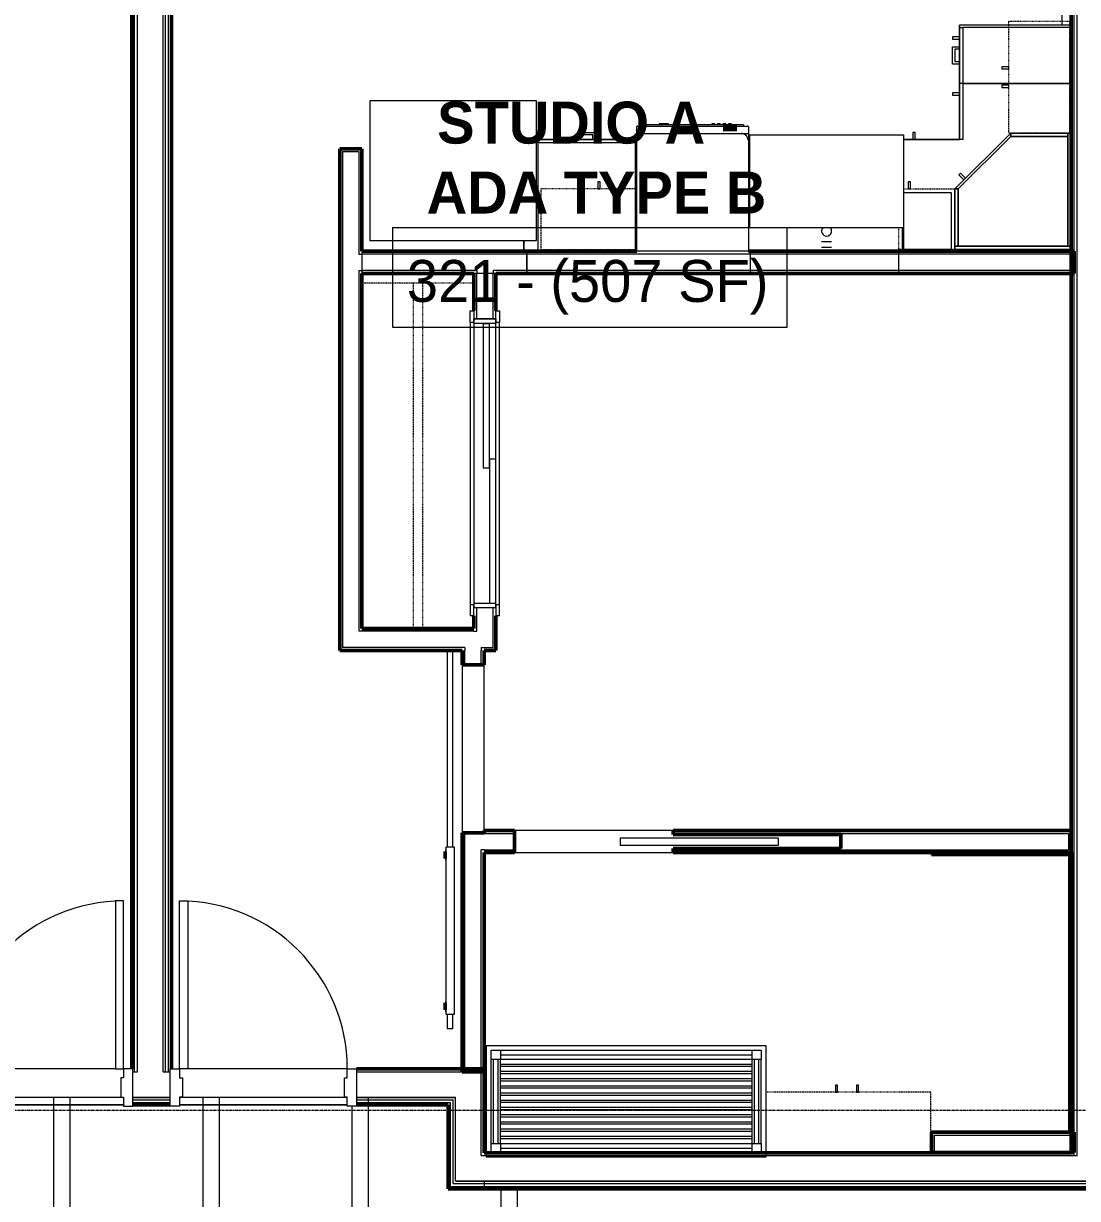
# Model space of a CAD drawing. Header units: inches. Extents: x -4218 to -1830, y 9767 to 12426.
# Drawn here: x -2742.2 to -2516, y 10448.3 to 10700.4 of the extents above; entities that cross this region are included whole.
import ezdxf

# ---------------------------------------------------------------- set-up
doc = ezdxf.new("R2010")
doc.units = ezdxf.units.IN
doc.header["$MEASUREMENT"] = 0
doc.linetypes.add('Dash', pattern=[0.25, 0.125, -0.125])
doc.linetypes.add('Grid Line 1_2_', pattern=[0.875, 0.5, -0.125, 0.125, -0.125])
for name, color, linetype, lineweight in [('0-1', 7, 'Continuous', 5), ('0-2', 10, 'Continuous', 9), ('A-AREA-IDEN', 2, 'Continuous', 9), ('A-DETL-MBND', 5, 'Continuous', 9), ('A-DOOR-1', 10, 'Continuous', 9), ('A-DOOR-2', 50, 'Continuous', 20), ('A-DOOR-4', 7, 'Continuous', 50), ('A-DOOR-FRAM-1', 10, 'Continuous', 9), ('A-DOOR-FRAM-3', 50, 'Continuous', 20), ('A-ROOF-1', 132, 'Continuous', 9), ('A-WALL-1', 7, 'Continuous', 50), ('A-WALL-2', 250, 'Continuous', 13), ('A-WALL-3', 10, 'Continuous', 9), ('A-WALL-4', 252, 'Continuous', 9), ('A-WALL-5', 253, 'Continuous', 9), ('A-WALL-6', 254, 'Continuous', 9), ('A-WALL-7', 113, 'Continuous', 9), ('I-WALL-1', 7, 'Continuous', 50), ('I-WALL-2', 10, 'Continuous', 9), ('I-WALL-3', 252, 'Continuous', 9), ('I-WALL-4', 253, 'Continuous', 9), ('P-SANR-FIXT-1', 10, 'Continuous', 9), ('P-SANR-FIXT-2', 252, 'Continuous', 9), ('Q-CASE', 31, 'Continuous', 9), ('Q-CASE-1', 253, 'Continuous', 9), ('Q-CASE-2', 252, 'Continuous', 9), ('Q-CASE-3', 10, 'Continuous', 9), ('Q-CASE-4', 252, 'Dash', 9), ('Q-CASE-5', 253, 'Dash', 9), ('Q-CASE-6', 254, 'Continuous', 9), ('Q-CASE-8', 10, 'Dash', 9), ('Q-CASE-HDLN-1', 10, 'Dash', 9), ('Q-CASE-HDLN-2', 252, 'Dash', 9), ('Q-SPCQ-1', 10, 'Continuous', 9), ('S-BEAM', 12, 'Continuous', 9), ('S-GRID-1', 1, 'Grid Line 1_2_', 9)]:
    doc.layers.add(name, color=color, linetype=linetype, lineweight=lineweight)
doc.styles.add('Century Gothic', font='ufonts.com_century-gothic.ttf', dxfattribs={"height": 9})
doc.styles.add('Century Gothic_B', font='GOTHICB.TTF', dxfattribs={"height": 9})

# ---------------------------------------------------------------- blocks, each defined once
blk = doc.blocks.new('POCKET - FLUSH - 2-10 x 6-8-2882529-BACKGROUND - RCP - 3RD FLOOR')
at = {"layer": 'A-DOOR-2'}
for p, q in [((-39.67, 0.75), (-39.67, -0.75)), ((-5.67, 0.75), (-39.67, 0.75)), ((-5.67, -0.75), (-5.67, 0.75)), ((-39.67, -0.75), (-5.67, -0.75))]:
    blk.add_line(p, q, dxfattribs=at)
blk = doc.blocks.new('SLIDING - FLUSH - 5-0 x 6-8-3203586-BACKGROUND - RCP - 3RD FLOOR')
at = {"layer": 'A-DOOR-1'}
for p, q in [((-32.75, 2.5), (-32.75, 3.25)), ((-30.25, 3.25), (-32.75, 3.25)), ((30.25, 3.25), (-30.25, 3.25)), ((-30.25, 3.25), (-30.25, 2.5)), ((30.25, 2.5), (30.25, 3.25)), ((30.25, 3.25), (32.75, 3.25)), ((32.75, 3.25), (32.75, 2.5)), ((-32.75, 2.5), (-30.25, 2.5)), ((30, 0.5), (-1, 0.5)), ((-1, 0.5), (-1, -0.88)), ((30, 0.5), (30, -0.88)), ((32.75, 2.5), (30.25, 2.5)), ((-32.75, -3), (-32.75, -2.25)), ((-30.25, -2.25), (-32.75, -2.25)), ((-30.25, -2.25), (-30.25, -3)), ((1, -0.88), (-30, -0.88)), ((-30, -0.88), (-30, -2.25)), ((-30, -2.25), (1, -2.25)), ((-1, -0.88), (30, -0.88)), ((1, -0.88), (1, -2.25)), ((30.25, -2.25), (32.75, -2.25)), ((30.25, -3), (30.25, -2.25)), ((32.75, -2.25), (32.75, -3)), ((-32.75, -3), (-30.25, -3)), ((-30.25, -3), (30.25, -3)), ((32.75, -3), (30.25, -3))]:
    blk.add_line(p, q, dxfattribs=at)
at = {"layer": 'A-DOOR-FRAM-1'}
for p, q in [((-31, -2.25), (-31, 2.5)), ((-30, 2.5), (-31, 2.5)), ((30, 2.5), (-30, 2.5)), ((-30, 2.5), (-30, -2.25)), ((30, -2.25), (30, 2.5)), ((30, 2.5), (31, 2.5)), ((31, 2.5), (31, -2.25)), ((-31, -2.25), (-30, -2.25)), ((1, -2.25), (30, -2.25)), ((31, -2.25), (30, -2.25))]:
    blk.add_line(p, q, dxfattribs=at)
blk = doc.blocks.new('Refrigerator_-_Side-by-Side_6047 - 36_ X 30_-345559-BACKGROUND - RCP - 3RD FLOOR')
at = {"layer": 'Q-SPCQ-1'}
for p, q in [((17.87, 14.42), (-17.88, 14.42)), ((-17.88, 14.42), (-17.88, -15.58)), ((17.87, -15.58), (17.87, 14.42)), ((-17.88, -15.58), (17.87, -15.58))]:
    blk.add_line(p, q, dxfattribs=at)
blk = doc.blocks.new('Range - 24_ x 30_-2320547-BACKGROUND - RCP - 3RD FLOOR')
at = {"layer": 'Q-SPCQ-1'}
blk.add_line((0, 22), (30, 22), dxfattribs=at)
for centre, radius, start, end in [((6.5, 16), 4.5, 360, 180), ((23.5, 16), 3, 360, 180), ((6.5, 16), 4.5, 180, 360), ((23.5, 16), 3, 180, 0), ((6.5, 6), 3.5, 360, 180), ((23.5, 6), 3, 360, 180), ((6.5, 6), 3.5, 180, 0), ((23.5, 6), 3, 180, 360)]:
    blk.add_arc(centre, radius, start, end, dxfattribs=at)
blk = doc.blocks.new('Dishwasher_15404 - 34_ counter-2817256-BACKGROUND - RCP - 3RD FLOOR')
at = {"layer": 'Q-SPCQ-1'}
for p, q in [((0, -24), (0, 0)), ((0, 0), (23.68, 0)), ((23.68, 0), (25.25, 0)), ((25.25, 0), (26.68, 0)), ((25.25, 0), (25.25, -1.57)), ((25.25, -1.57), (25.25, -22.43)), ((26.87, -0.2), (26.87, -23.8)), ((27.12, -1.09), (26.87, -1.09)), ((27.12, -2.61), (27.12, -1.09)), ((27.12, -3.81), (27.12, -2.61)), ((27.12, -20.19), (27.12, -3.81)), ((27.37, -4.82), (27.12, -4.82)), ((27.37, -5.81), (27.37, -4.82)), ((27.12, -6.79), (27.37, -6.79)), ((27.37, -6.79), (27.37, -5.81)), ((27.37, -16.15), (27.12, -16.15)), ((27.37, -16.74), (27.12, -16.74)), ((27.37, -17.33), (27.12, -17.33)), ((27.37, -16.74), (27.37, -16.15)), ((27.37, -17.92), (27.37, -17.33)), ((27.37, -17.92), (27.12, -17.92)), ((27.37, -18.51), (27.12, -18.51)), ((27.37, -19.1), (27.12, -19.1)), ((27.37, -19.69), (27.12, -19.69)), ((27.37, -19.1), (27.37, -18.51)), ((27.37, -20.28), (27.37, -19.69)), ((25.25, -22.43), (25.25, -24)), ((27.12, -21.39), (27.12, -20.19)), ((27.37, -20.28), (27.12, -20.28)), ((27.12, -22.91), (27.12, -21.39)), ((23.68, -24), (0, -24)), ((25.25, -24), (23.68, -24)), ((26.68, -24), (25.25, -24)), ((27.12, -22.91), (26.87, -22.91))]:
    blk.add_line(p, q, dxfattribs=at)
for centre, radius, start, end in [((26.68, -0.2), 0.197, 0, 90), ((23.68, -1.57), 1.57, 0, 90), ((23.68, -1.57), 1.57, 32.077, 42.3359), ((23.68, -1.57), 1.57, 17.8182, 27.5266), ((23.68, -1.57), 1.57, 0, 13.6425), ((26.68, -0.2), 0.197, 15, 90), ((23.68, -22.43), 1.57, 270, 0), ((23.68, -22.43), 1.57, 346.3575, 0), ((23.68, -22.43), 1.57, 317.6641, 327.923), ((23.68, -22.43), 1.57, 332.4734, 342.1818), ((26.68, -23.8), 0.197, 270, 0)]:
    blk.add_arc(centre, radius, start, end, dxfattribs=at)
blk = doc.blocks.new('BARN - FLUSH - 3-0 x 7-0 BARN DOOR-V66-BACKGROUND - RCP - 3RD FLOOR')
at = {"layer": 'A-DOOR-1'}
for p, q in [((-57, 5.57), (-60, 5.57)), ((-60, 5.57), (-60, 4.95)), ((-57, 4.07), (-57, 5.82)), ((-57, 5.82), (-21, 5.82)), ((-21, 5.82), (-21, 4.07)), ((21, 5.57), (-21, 5.57)), ((21, 4.95), (21, 5.57)), ((-60, 4.95), (-60, 4.32)), ((-60, 4.32), (-57, 4.32)), ((-21, 4.07), (-57, 4.07)), ((-21, 4.32), (21, 4.32)), ((21, 4.32), (21, 4.95))]:
    blk.add_line(p, q, dxfattribs=at)
at = {"layer": 'A-DOOR-4'}
for p, q in [((-56, 6), (-56, 5.82)), ((-54.5, 6), (-56, 6)), ((-54.5, 5.82), (-54.5, 6)), ((-23.5, 6), (-23.5, 5.82)), ((-22, 6), (-23.5, 6)), ((-22, 5.82), (-22, 6))]:
    blk.add_line(p, q, dxfattribs=at)
blk = doc.blocks.new('OD_CW_Closet - OD_CW_Closet-2472542-BACKGROUND - RCP - 3RD FLOOR')
at = {"layer": 'Q-CASE-HDLN-1'}
for p, q in [((0.74, -24), (0.74, 0)), ((0.74, 0), (6.74, 0)), ((9.24, 0), (69.74, 0)), ((72.24, 0), (74.9, 0)), ((0.74, -11), (74.9, -11)), ((0.74, -13), (74.9, -13))]:
    blk.add_line(p, q, dxfattribs=at)
at = {"layer": 'Q-CASE-HDLN-2'}
for p, q in [((74.9, 0), (74.9, -24)), ((74.9, -24), (0.74, -24))]:
    blk.add_line(p, q, dxfattribs=at)
blk = doc.blocks.new('Single Door 1 Drawer 211 - 211 Base Cabinet Single Door1 Drawer 12_-2709705-BACKGROUND - RCP - 3RD FLOOR')
at = {"layer": 'Q-CASE-3'}
for p, q in [((-7.14, 24), (-7.14, 25.5)), ((-7.14, 25.5), (-3.39, 25.5)), ((-3.39, 25.5), (-3.39, 24)), ((-1.27, 25.5), (-1.76, 25.5)), ((-1.76, 25.5), (-1.76, 24)), ((-1.27, 24), (-1.27, 25.5)), ((-11.26, 24), (0.74, 24)), ((-11.26, 23.25), (-11.26, 24)), ((0.74, 23.25), (-11.26, 23.25)), ((-11.26, 23.25), (-11.26, 0)), ((-7.14, 24), (-6.64, 24)), ((-3.89, 25), (-6.64, 25)), ((-6.64, 24), (-6.64, 25)), ((-3.89, 24), (-3.89, 25)), ((-3.39, 24), (-3.89, 24)), ((-1.76, 24), (-1.27, 24)), ((0.74, 24), (0.74, 23.25)), ((0.74, 0), (0.74, 23.25)), ((-11.26, 0), (0.74, 0))]:
    blk.add_line(p, q, dxfattribs=at)
blk = doc.blocks.new('Base Cabinet Corner 197 - Base Cabinet Corner 197-2569781-BACKGROUND - RCP - 3RD FLOOR')
at = {"layer": 'Q-CASE-3'}
for p, q in [((0.74, 36), (-23.26, 36)), ((-23.26, 36), (-23.26, 0)), ((0.74, 23.25), (0.74, 36)), ((0.74, 24), (0.74, 36)), ((0.73, 34), (0.73, 33.51)), ((2.23, 34), (0.73, 34)), ((0.73, 33.51), (2.23, 33.51)), ((2.23, 33.51), (2.23, 34)), ((10.73, 25.5), (10.24, 25.5)), ((10.24, 25.5), (10.24, 24)), ((10.73, 24), (10.73, 25.5)), ((12.74, 24), (0.74, 24)), ((0.74, 23.25), (0.74, 24)), ((12.74, 23.25), (0.74, 23.25)), ((10.24, 24), (10.73, 24)), ((12.74, 0), (12.74, 24)), ((-23.26, 0), (12.74, 0))]:
    blk.add_line(p, q, dxfattribs=at)
blk = doc.blocks.new('Base Cabinet 3 Drawer 230 - Base Cabinet 3 Drawer 230 21_-2578998-BACKGROUND - RCP - 3RD FLOOR')
at = {"layer": 'Q-CASE-3'}
for p, q in [((-1.14, 24), (-1.14, 25.5)), ((-1.14, 25.5), (2.61, 25.5)), ((2.61, 25.5), (2.61, 24)), ((-9.76, 24), (11.24, 24)), ((-9.76, 23.25), (-9.76, 24)), ((11.24, 23.25), (-9.76, 23.25)), ((-9.76, 23.25), (-9.76, 0)), ((-1.14, 24), (-0.64, 24)), ((2.11, 25), (-0.64, 25)), ((-0.64, 24), (-0.64, 25)), ((2.11, 24), (2.11, 25)), ((2.61, 24), (2.11, 24)), ((11.24, 24), (11.24, 23.25)), ((11.24, 0), (11.24, 23.25)), ((-9.76, 0), (11.24, 0))]:
    blk.add_line(p, q, dxfattribs=at)
blk = doc.blocks.new('308 - 308 x 24_-V90-BACKGROUND - RCP - 3RD FLOOR')
at = {"layer": 'Q-CASE'}
for p, q in [((-12, 13.19), (0, 25.19)), ((0, 24.44), (-11.25, 13.19)), ((0, 25.19), (0, 24.44)), ((-11.25, 13.19), (-12, 13.19))]:
    blk.add_line(p, q, dxfattribs=at)
at = {"layer": 'Q-CASE-1'}
for p, q in [((12.62, 25.19), (13, 25.19)), ((10.32, 0.19), (-12, 0.19)), ((12.62, 0.19), (10.37, 0.19)), ((13, 0.94), (12.62, 0.94)), ((12.62, 0.94), (13, 0.94))]:
    blk.add_line(p, q, dxfattribs=at)
at = {"layer": 'Q-CASE-2'}
for p, q in [((-11.25, 13.19), (0, 24.44)), ((0, 25.19), (12.25, 25.19)), ((0, 24.44), (0, 25.19)), ((0, 24.44), (12.25, 24.44)), ((12.25, 24.44), (0, 24.44)), ((12.25, 25.19), (12.25, 24.44)), ((12.25, 0.94), (12.25, 25.19)), ((12.25, 25.19), (12.62, 25.19)), ((12.25, 24.44), (12.25, 0.94)), ((-10.76, 16.55), (-11.11, 16.2)), ((-11.11, 16.2), (-10.05, 15.14)), ((-9.7, 15.49), (-10.76, 16.55)), ((-12, 13.19), (-11.25, 13.19)), ((-12, 3.33), (-12, 13.19)), ((-11.25, 3.27), (-11.25, 13.19)), ((-11.25, 13.19), (-11.25, 3.27)), ((-12, 0.94), (-12, 3.31)), ((-11.25, 0.94), (-11.25, 3.2)), ((-11.25, 3.2), (-11.25, 0.94)), ((-11.25, 0.94), (-12, 0.94)), ((-12, 0.19), (-12, 0.94)), ((-12, 0.94), (12.62, 0.94)), ((12.25, 0.94), (-11.25, 0.94)), ((12.62, 0.94), (12.25, 0.94))]:
    blk.add_line(p, q, dxfattribs=at)
at = {"layer": 'Q-CASE-6'}
for p, q in [((13, 25.19), (13, 0.94)), ((13, 0.19), (12.62, 0.19)), ((13, 0.94), (13, 0.19))]:
    blk.add_line(p, q, dxfattribs=at)
blk = doc.blocks.new('300 Series Wall Hung Cabinet_301 - 12_ x 24_-2730234-BACKGROUND - RCP - 3RD FLOOR')
at = {"layer": 'Q-CASE-1'}
blk.add_line((5.25, 0.19), (-5.25, 0.19), dxfattribs=at)
at = {"layer": 'Q-CASE-2'}
for p, q in [((-3.51, 14.69), (-4, 14.69)), ((-4, 14.69), (-4, 13.19)), ((-4, 13.19), (-3.51, 13.19)), ((-3.51, 13.19), (-3.51, 14.69)), ((-5, 12.44), (5.25, 12.44)), ((5.25, 12.44), (5.25, 3.44)), ((-5.25, 0.19), (-5.25, 4.87)), ((5.25, 3.41), (5.25, 0.19))]:
    blk.add_line(p, q, dxfattribs=at)
at = {"layer": 'Q-CASE-4'}
for p, q in [((-5, 13.19), (6, 13.19)), ((6, 13.19), (6, 3.33)), ((-6, 0.19), (-6, 4.87)), ((6, 3.31), (6, 0.19))]:
    blk.add_line(p, q, dxfattribs=at)
at = {"layer": 'Q-CASE-5'}
blk.add_line((6, 0.19), (-6, 0.19), dxfattribs=at)
blk = doc.blocks.new('kitchen_faucet_14143 - kitchen_faucet_14143-V84-BACKGROUND - RCP - 3RD FLOOR')
at = {"layer": 'P-SANR-FIXT-2'}
for p, q in [((2.26, -1.08), (2.26, 1.08)), ((2.34, 1.08), (2.34, -1.08)), ((3.44, -1.08), (3.44, 1.08))]:
    blk.add_line(p, q, dxfattribs=at)
for start, end in [(75, 130.3805), (229.6195, 0), (0, 74.8695)]:
    blk.add_arc((0, 0), 1.08, start, end, dxfattribs=at)
blk = doc.blocks.new('Stainless Steel Farmhous Kitchen Sink - Stainless Steel Farmhous Kitchen Sink-2552578-BACKGROUND - RCP - 3RD FLOOR')
at = {"layer": 'P-SANR-FIXT-1'}
for p, q in [((-33, 22.2), (0, 22.2)), ((-33, 2.25), (-33, 22.2)), ((0, 22.2), (0, 2.25)), ((0, 2.25), (-33, 2.25))]:
    blk.add_line(p, q, dxfattribs=at)
blk = doc.blocks.new('300 Series Wall Hung Cabinet_302 - 24_ X 24_-V92-BACKGROUND - RCP - 3RD FLOOR')
at = {"layer": 'Q-CASE-2'}
for p, q in [((-1.76, 14.69), (-2.25, 14.69)), ((-2.25, 14.69), (-2.25, 13.19)), ((-2.25, 13.19), (-1.76, 13.19)), ((-1.76, 13.19), (-1.76, 14.69)), ((2.24, 14.69), (1.75, 14.69)), ((1.75, 14.69), (1.75, 13.19)), ((1.75, 13.19), (2.24, 13.19)), ((2.24, 13.19), (2.24, 14.69))]:
    blk.add_line(p, q, dxfattribs=at)
at = {"layer": 'Q-CASE-4'}
for p, q in [((-12, 0.19), (-12, 13.19)), ((-12, 13.19), (11.13, 13.19)), ((12, 0.19), (11.13, 0.19))]:
    blk.add_line(p, q, dxfattribs=at)
at = {"layer": 'Q-CASE-5'}
blk.add_line((11.13, 0.19), (-12, 0.19), dxfattribs=at)
at = {"layer": 'Q-CASE-8'}
for p, q in [((11.13, 13.19), (12, 13.19)), ((12, 13.19), (12, 0.19))]:
    blk.add_line(p, q, dxfattribs=at)
blk = doc.blocks.new('300 Series Wall Hung Cabinet_302 - 21_ X 24_-2838280-BACKGROUND - RCP - 3RD FLOOR')
at = {"layer": 'Q-CASE-2'}
for p, q in [((-1.76, -13.19), (-2.25, -13.19)), ((-2.25, -13.19), (-2.25, -14.69)), ((-2.25, -14.69), (-1.76, -14.69)), ((-1.76, -14.69), (-1.76, -13.19)), ((2.24, -13.19), (1.75, -13.19)), ((1.75, -13.19), (1.75, -14.69)), ((1.75, -14.69), (2.24, -14.69)), ((2.24, -14.69), (2.24, -13.19))]:
    blk.add_line(p, q, dxfattribs=at)
at = {"layer": 'Q-CASE-4'}
for p, q in [((10.5, -13.19), (10.5, -0.23)), ((-10.1, -13.19), (10.5, -13.19))]:
    blk.add_line(p, q, dxfattribs=at)
at = {"layer": 'Q-CASE-5'}
blk.add_line((10.5, -0.19), (-10.1, -0.19), dxfattribs=at)
blk = doc.blocks.new('Bath Vanity - Bath Vanity 60_-V93-BACKGROUND - RCP - 3RD FLOOR')
at = {"layer": 'Q-CASE-2'}
for p, q in [((-29.26, -1), (-29.26, 0)), ((-29.26, 0), (30.74, 0)), ((30.74, 0), (30.74, -0.37)), ((30.74, -0.37), (30.74, -1))]:
    blk.add_line(p, q, dxfattribs=at)
at = {"layer": 'Q-CASE-3'}
for p, q in [((-29.26, -24), (-29.26, -1)), ((-28.26, -3), (-28.26, -1)), ((-28.26, -1), (-26.26, -1)), ((27.74, -1), (-26.26, -1)), ((-26.26, -1), (-26.26, -3)), ((27.74, -2), (-26.26, -2)), ((27.74, -3), (27.74, -1)), ((27.74, -1), (29.74, -1)), ((29.74, -1), (29.74, -3)), ((30.74, -1), (30.74, -24)), ((-28.26, -3), (-28.26, -21)), ((-26.26, -3), (-28.26, -3)), ((-27.76, -3), (-27.76, -21)), ((-26.76, -3), (-26.76, -21)), ((27.74, -3), (-26.26, -3)), ((-26.26, -3), (-26.26, -21)), ((-26.26, -4), (27.74, -4)), ((27.74, -4.55), (-26.26, -4.55)), ((27.74, -3), (27.74, -21)), ((29.74, -3), (27.74, -3)), ((28.24, -3), (28.24, -21)), ((29.24, -3), (29.24, -21)), ((29.74, -3), (29.74, -21)), ((-26.26, -5.55), (27.74, -5.55)), ((27.74, -6.09), (-26.26, -6.09)), ((-26.26, -7.09), (27.74, -7.09)), ((27.74, -7.64), (-26.26, -7.64)), ((-26.26, -8.64), (27.74, -8.64)), ((27.74, -9.18), (-26.26, -9.18)), ((-26.26, -10.18), (27.74, -10.18)), ((27.74, -10.73), (-26.26, -10.73)), ((-26.26, -11.73), (27.74, -11.73)), ((27.74, -12.27), (-26.26, -12.27)), ((-26.26, -13.27), (27.74, -13.27)), ((27.74, -13.82), (-26.26, -13.82)), ((-26.26, -14.82), (27.74, -14.82)), ((27.74, -15.36), (-26.26, -15.36)), ((-26.26, -16.36), (27.74, -16.36)), ((27.74, -16.91), (-26.26, -16.91)), ((-26.26, -17.91), (27.74, -17.91)), ((27.74, -18.45), (-26.26, -18.45)), ((-26.26, -19.45), (27.74, -19.45)), ((27.74, -20), (-26.26, -20)), ((-28.26, -23), (-28.26, -21)), ((-28.26, -21), (-26.26, -21)), ((-26.26, -21), (27.74, -21)), ((-26.26, -21), (-26.26, -23)), ((27.74, -22), (-26.26, -22)), ((27.74, -23), (27.74, -21)), ((27.74, -21), (29.74, -21)), ((29.74, -21), (29.74, -23)), ((30.74, -24), (-29.26, -24)), ((-26.26, -23), (-28.26, -23)), ((27.74, -23), (-26.26, -23)), ((29.74, -23), (27.74, -23))]:
    blk.add_line(p, q, dxfattribs=at)
blk = doc.blocks.new('300 Series Wall Hung Cabinet_326 - 36_-V57-BACKGROUND - RCP - 3RD FLOOR')
at = {"layer": 'Q-CASE-3'}
for p, q in [((-2.01, -13.19), (-2.5, -13.19)), ((-2.5, -13.19), (-2.5, -14.69)), ((-2.5, -14.69), (-2.01, -14.69)), ((-2.01, -14.69), (-2.01, -13.19)), ((2.49, -13.19), (2, -13.19)), ((2, -13.19), (2, -14.69)), ((2, -14.69), (2.49, -14.69)), ((2.49, -14.69), (2.49, -13.19))]:
    blk.add_line(p, q, dxfattribs=at)
at = {"layer": 'Q-CASE-8'}
for p, q in [((17.38, -0.19), (-18, -0.19)), ((-18, -0.19), (-18, -13.19)), ((-18, -13.19), (17.38, -13.19))]:
    blk.add_line(p, q, dxfattribs=at)
blk = doc.blocks.new('CTR - 1st Phase - Unit Layouts_rvt-1-BACKGROUND - RCP - 3RD FLOOR')
at = {"layer": 'A-WALL-1'}
for p, q in [((-2674.35, 10570.65), (-2674.35, 10673.56)), ((-2674.35, 10673.56), (-2673.72, 10673.56)), ((-2673.72, 10673.56), (-2670.22, 10673.56)), ((-2670.22, 10673.56), (-2669.6, 10673.56)), ((-2669.6, 10673.56), (-2669.6, 10651.55)), ((-2669.6, 10651.55), (-2610.62, 10651.55)), ((-2586.62, 10651.55), (-2516.75, 10651.55)), ((-2516.75, 10651.55), (-2516.75, 10650.92)), ((-2516.75, 10650.92), (-2516.75, 10647.42)), ((-2645.58, 10646.8), (-2669.6, 10646.8)), ((-2669.6, 10646.8), (-2669.6, 10570.65)), ((-2645.58, 10638.81), (-2645.58, 10646.8)), ((-2640.83, 10646.8), (-2640.83, 10638.81)), ((-2516.75, 10646.8), (-2640.83, 10646.8)), ((-2516.75, 10647.42), (-2516.75, 10646.8)), ((-2645.58, 10570.65), (-2645.58, 10573.31)), ((-2640.83, 10573.31), (-2640.83, 10565.9)), ((-2674.35, 10566.52), (-2674.35, 10570.65)), ((-2669.6, 10570.65), (-2645.58, 10570.65)), ((-2674.35, 10565.9), (-2674.35, 10566.52)), ((-2648.1, 10565.9), (-2674.35, 10565.9)), ((-2648.1, 10562.8), (-2648.1, 10565.9)), ((-2643.35, 10565.9), (-2643.35, 10562.8)), ((-2641.45, 10565.9), (-2643.35, 10565.9)), ((-2640.83, 10565.9), (-2641.45, 10565.9)), ((-2643.35, 10562.8), (-2648.1, 10562.8)), ((-2643.35, 10526.8), (-2643.35, 10527.29)), ((-2643.35, 10527.29), (-2636.83, 10527.29)), ((-2636.83, 10527.29), (-2636.83, 10522.54)), ((-2602.83, 10526.42), (-2602.83, 10527.29)), ((-2602.83, 10527.29), (-2517.37, 10527.29)), ((-2517.37, 10527.29), (-2517.37, 10526.67)), ((-2648.1, 10475.52), (-2648.1, 10526.8)), ((-2648.1, 10526.8), (-2643.35, 10526.8)), ((-2566.83, 10526.42), (-2602.83, 10526.42)), ((-2566.83, 10523.42), (-2566.83, 10526.42)), ((-2517.37, 10526.67), (-2517.37, 10523.17)), ((-2643.35, 10522.54), (-2643.35, 10475.52)), ((-2636.83, 10522.54), (-2643.35, 10522.54)), ((-2602.83, 10522.54), (-2602.83, 10523.42)), ((-2602.83, 10523.42), (-2566.83, 10523.42)), ((-2517.37, 10522.54), (-2602.83, 10522.54)), ((-2547.34, 10522.54), (-2517.71, 10522.54)), ((-2547.34, 10522.17), (-2547.34, 10522.54)), ((-2517.71, 10522.17), (-2547.34, 10522.17)), ((-2517.71, 10522.54), (-2517.34, 10522.54)), ((-2517.71, 10462.92), (-2517.71, 10522.17)), ((-2517.37, 10523.17), (-2517.37, 10522.54)), ((-2517.34, 10522.54), (-2517.34, 10462.54)), ((-2647.47, 10475.52), (-2648.1, 10475.52)), ((-2643.97, 10475.52), (-2647.47, 10475.52)), ((-2643.35, 10475.52), (-2643.97, 10475.52)), ((-2547.37, 10461.92), (-2547.37, 10462.54)), ((-2547.37, 10462.54), (-2516.75, 10462.54)), ((-2547.37, 10458.42), (-2547.37, 10461.92)), ((-2517.34, 10462.54), (-2517.71, 10462.54)), ((-2516.75, 10462.54), (-2516.75, 10461.92)), ((-2516.75, 10461.92), (-2516.75, 10458.42)), ((-2547.37, 10458.17), (-2547.37, 10458.42)), ((-2516.75, 10458.17), (-2547.37, 10458.17)), ((-2516.75, 10458.42), (-2516.75, 10458.17))]:
    blk.add_line(p, q, dxfattribs=at)
at = {"layer": 'A-WALL-2'}
for p, q in [((-2673.72, 10672.93), (-2673.72, 10570.65)), ((-2673.72, 10672.93), (-2670.22, 10672.93)), ((-2670.22, 10672.93), (-2670.22, 10650.92)), ((-2670.22, 10650.92), (-2669.6, 10650.92)), ((-2517.37, 10650.92), (-2669.6, 10650.92)), ((-2517.37, 10650.92), (-2517.37, 10647.42)), ((-2670.22, 10647.42), (-2669.6, 10647.42)), ((-2670.22, 10647.42), (-2670.22, 10570.65)), ((-2644.95, 10647.42), (-2669.6, 10647.42)), ((-2644.95, 10647.42), (-2644.95, 10646.8)), ((-2644.95, 10637.06), (-2644.95, 10646.8)), ((-2641.45, 10647.42), (-2641.45, 10646.8)), ((-2517.37, 10647.42), (-2641.45, 10647.42)), ((-2641.45, 10637.06), (-2641.45, 10646.8)), ((-2644.95, 10570.02), (-2644.95, 10575.06)), ((-2641.45, 10566.52), (-2641.45, 10575.06)), ((-2673.72, 10570.65), (-2673.72, 10570.02)), ((-2670.22, 10570.65), (-2670.22, 10570.02)), ((-2673.72, 10570.02), (-2673.72, 10566.52)), ((-2645.58, 10570.02), (-2670.22, 10570.02)), ((-2645.58, 10570.02), (-2644.95, 10570.02)), ((-2647.47, 10566.52), (-2673.72, 10566.52)), ((-2647.47, 10566.52), (-2647.47, 10565.9)), ((-2647.47, 10562.8), (-2647.47, 10565.9)), ((-2643.97, 10566.52), (-2643.97, 10565.9)), ((-2643.97, 10566.52), (-2641.45, 10566.52)), ((-2643.97, 10562.8), (-2643.97, 10565.9)), ((-2647.47, 10476.15), (-2647.47, 10526.8)), ((-2643.97, 10526.67), (-2643.97, 10526.8)), ((-2643.35, 10526.67), (-2643.97, 10526.67)), ((-2643.35, 10526.67), (-2636.83, 10526.67)), ((-2602.83, 10526.67), (-2518, 10526.67)), ((-2518, 10526.67), (-2518, 10523.17)), ((-2643.97, 10476.15), (-2643.97, 10523.17)), ((-2643.35, 10523.17), (-2643.97, 10523.17)), ((-2643.35, 10523.17), (-2636.83, 10523.17)), ((-2602.83, 10523.17), (-2518, 10523.17)), ((-2643.97, 10476.15), (-2647.47, 10476.15)), ((-2546.75, 10458.42), (-2546.75, 10461.92)), ((-2546.75, 10461.92), (-2517.37, 10461.92)), ((-2517.37, 10461.92), (-2517.37, 10458.42)), ((-2547.37, 10458.42), (-2546.75, 10458.42)), ((-2547.37, 10458.42), (-2546.75, 10458.42)), ((-2546.75, 10458.42), (-2517.37, 10458.42)), ((-2517.37, 10458.42), (-2516.75, 10458.42)), ((-2517.37, 10458.42), (-2516.75, 10458.42))]:
    blk.add_line(p, q, dxfattribs=at)
at = {"layer": 'A-WALL-3'}
for p, q in [((-2648.1, 10562.8), (-2648.1, 10526.8)), ((-2643.35, 10527.29), (-2643.35, 10562.8)), ((-2602.83, 10527.29), (-2636.83, 10527.29)), ((-2636.83, 10522.54), (-2602.83, 10522.54))]:
    blk.add_line(p, q, dxfattribs=at)
at = {"layer": 'A-WALL-4'}
for p, q in [((-2669.6, 10651.55), (-2634.85, 10651.55)), ((-2634.22, 10646.83), (-2634.22, 10651.55)), ((-2634.22, 10651.55), (-2634.22, 10646.83)), ((-2586.22, 10646.8), (-2586.22, 10651.55)), ((-2586.22, 10646.8), (-2586.22, 10651.55)), ((-2554.37, 10646.8), (-2554.37, 10651.55)), ((-2554.37, 10646.8), (-2554.37, 10651.55)), ((-2645.58, 10646.8), (-2669.6, 10646.8)), ((-2634.22, 10646.8), (-2640.83, 10646.8)), ((-2586.22, 10646.8), (-2634.22, 10646.8)), ((-2554.37, 10646.8), (-2586.22, 10646.8)), ((-2517.37, 10646.8), (-2554.37, 10646.8)), ((-2643.35, 10562.8), (-2648.1, 10562.8)), ((-2643.35, 10526.8), (-2643.35, 10527.29)), ((-2636.83, 10522.54), (-2636.83, 10527.29)), ((-2602.83, 10527.29), (-2602.83, 10526.42)), ((-2643.35, 10526.8), (-2648.1, 10526.8)), ((-2602.83, 10526.42), (-2566.83, 10526.42)), ((-2566.83, 10526.42), (-2566.83, 10523.42)), ((-2566.83, 10523.42), (-2602.83, 10523.42)), ((-2602.83, 10523.42), (-2602.83, 10522.54))]:
    blk.add_line(p, q, dxfattribs=at)
at = {"layer": 'A-WALL-5'}
for p, q in [((-2669.6, 10651.55), (-2669.6, 10646.8)), ((-2517.37, 10651.55), (-2516.75, 10651.55)), ((-2640.83, 10646.8), (-2645.58, 10646.8)), ((-2516.75, 10646.8), (-2517.37, 10646.8)), ((-2640.83, 10637.06), (-2645.58, 10637.06)), ((-2640.83, 10575.06), (-2645.58, 10575.06))]:
    blk.add_line(p, q, dxfattribs=at)
at = {"layer": 'A-WALL-6'}
for p, q in [((-2634.85, 10651.55), (-2634.22, 10651.55)), ((-2634.22, 10651.55), (-2610.62, 10651.55)), ((-2586.62, 10651.55), (-2586.22, 10651.55)), ((-2586.22, 10651.55), (-2554.37, 10651.55)), ((-2554.37, 10651.55), (-2517.37, 10651.55)), ((-2516.75, 10651.55), (-2516.75, 10646.8))]:
    blk.add_line(p, q, dxfattribs=at)
at = {"layer": 'A-WALL-7'}
for p, q in [((-2517.37, 10700.05), (-2541.37, 10700.05)), ((-2541.37, 10700.05), (-2541.37, 10697.53)), ((-2541.37, 10697.53), (-2541.37, 10700.05)), ((-2517.37, 10700.05), (-2541.37, 10700.05)), ((-2517.37, 10651.55), (-2517.37, 10700.05)), ((-2517.37, 10651.55), (-2517.37, 10700.05)), ((-2541.37, 10697.53), (-2541.37, 10697.05)), ((-2541.37, 10697.05), (-2541.37, 10695.42)), ((-2541.37, 10695.42), (-2541.37, 10697.05)), ((-2541.37, 10695.42), (-2541.37, 10694.92)), ((-2541.37, 10694.92), (-2541.37, 10692.17)), ((-2541.37, 10692.17), (-2541.37, 10694.92)), ((-2541.37, 10692.17), (-2541.37, 10691.67)), ((-2541.37, 10691.67), (-2541.37, 10685.53)), ((-2541.37, 10685.53), (-2541.37, 10691.67)), ((-2541.37, 10685.53), (-2541.37, 10685.05)), ((-2541.37, 10685.05), (-2541.37, 10675.55)), ((-2541.37, 10675.55), (-2541.37, 10685.05)), ((-2623.25, 10675.55), (-2632.12, 10675.55)), ((-2632.12, 10675.55), (-2623.25, 10675.55)), ((-2622.75, 10675.55), (-2623.25, 10675.55)), ((-2620, 10675.55), (-2622.75, 10675.55)), ((-2622.75, 10675.55), (-2620, 10675.55)), ((-2619.5, 10675.55), (-2620, 10675.55)), ((-2610.62, 10675.55), (-2619.5, 10675.55)), ((-2619.5, 10675.55), (-2610.62, 10675.55)), ((-2586.37, 10675.55), (-2586.62, 10675.55)), ((-2586.62, 10675.55), (-2586.37, 10675.55)), ((-2551.37, 10675.55), (-2553.37, 10675.55)), ((-2553.37, 10675.55), (-2551.37, 10675.55)), ((-2541.37, 10675.55), (-2550.89, 10675.55)), ((-2550.89, 10675.55), (-2541.37, 10675.55)), ((-2634.85, 10653.86), (-2634.85, 10651.55)), ((-2634.85, 10651.55), (-2634.85, 10653.86)), ((-2634.85, 10651.55), (-2610.62, 10651.55)), ((-2610.62, 10651.55), (-2634.85, 10651.55)), ((-2586.62, 10651.55), (-2517.37, 10651.55)), ((-2517.37, 10651.55), (-2586.62, 10651.55))]:
    blk.add_line(p, q, dxfattribs=at)
at = {"layer": '0-2'}
for name, p, rotation in [('Range - 24_ x 30_-2320547-BACKGROUND - RCP - 3RD FLOOR', (-2541.37, 10730.05), 269.9999999998397), ('Single Door 1 Drawer 211 - 211 Base Cabinet Single Door1 Drawer 12_-2709705-BACKGROUND - RCP - 3RD FLOOR', (-2517.37, 10698.81), 90.0000000000099), ('300 Series Wall Hung Cabinet_302 - 24_ X 24_-V92-BACKGROUND - RCP - 3RD FLOOR', (-2517.56, 10688.92), 89.99999999996454), ('Base Cabinet Corner 197 - Base Cabinet Corner 197-2569781-BACKGROUND - RCP - 3RD FLOOR', (-2517.37, 10674.81), 90.00000000001052), ('Refrigerator_-_Side-by-Side_6047 - 36_ X 30_-345559-BACKGROUND - RCP - 3RD FLOOR', (-2650, 10668.28), 180), ('Dishwasher_15404 - 34_ counter-2817256-BACKGROUND - RCP - 3RD FLOOR', (-2610.62, 10651.55), 89.99999999982728), ('300 Series Wall Hung Cabinet_302 - 21_ X 24_-2838280-BACKGROUND - RCP - 3RD FLOOR', (-2620.72, 10651.73), 180), ('kitchen_faucet_14143 - kitchen_faucet_14143-V84-BACKGROUND - RCP - 3RD FLOOR', (-2569.87, 10655.91), 269.9999999999113), ('OD_CW_Closet - OD_CW_Closet-2472542-BACKGROUND - RCP - 3RD FLOOR', (-2645.6, 10645.54), 269.9999999999745), ('SLIDING - FLUSH - 5-0 x 6-8-3203586-BACKGROUND - RCP - 3RD FLOOR', (-2643.08, 10606.06), 89.99999999993386), ('BARN - FLUSH - 3-0 x 7-0 BARN DOOR-V66-BACKGROUND - RCP - 3RD FLOOR', (-2645.72, 10544.8), 89.99999999995667), ('POCKET - FLUSH - 2-10 x 6-8-2882529-BACKGROUND - RCP - 3RD FLOOR', (-2619.83, 10524.92), 180), ('Bath Vanity - Bath Vanity 60_-V93-BACKGROUND - RCP - 3RD FLOOR', (-2612.14, 10457.17), 180), ('300 Series Wall Hung Cabinet_326 - 36_-V57-BACKGROUND - RCP - 3RD FLOOR', (-2565.5, 10457.98), 180)]:
    blk.add_blockref(name, p, dxfattribs=dict(at, rotation=rotation))
for name, p in [('Base Cabinet 3 Drawer 230 - Base Cabinet 3 Drawer 230 21_-2578998-BACKGROUND - RCP - 3RD FLOOR', (-2622.11, 10651.55)), ('Stainless Steel Farmhous Kitchen Sink - Stainless Steel Farmhous Kitchen Sink-2552578-BACKGROUND - RCP - 3RD FLOOR', (-2553.37, 10654.36)), ('308 - 308 x 24_-V90-BACKGROUND - RCP - 3RD FLOOR', (-2530.37, 10651.73)), ('300 Series Wall Hung Cabinet_301 - 12_ x 24_-2730234-BACKGROUND - RCP - 3RD FLOOR', (-2548.37, 10651.73))]:
    blk.add_blockref(name, p, dxfattribs=at)
blk = doc.blocks.new('HOLLOW METAL - UNIT DOOR-2191977-BACKGROUND - RCP - 3RD FLOOR')
at = {"layer": 'A-DOOR-1'}
blk.add_arc((18, -4.125), 36, 180, 270, dxfattribs=at)
at = {"layer": 'A-DOOR-2'}
for p, q in [((16.25, -4.125), (18, -4.125)), ((16.25, -40.125), (16.25, -4.125)), ((18, -4.125), (18, -40.125)), ((18, -40.125), (16.25, -40.125))]:
    blk.add_line(p, q, dxfattribs=at)
at = {"layer": 'A-DOOR-FRAM-3'}
for p, q in [((-20, 3.875), (-18, 3.875)), ((-20, -4.125), (-20, 3.875)), ((-18, 3.875), (-18, 1.9375)), ((18, 3.875), (20, 3.875)), ((18, 1.9375), (18, 3.875)), ((20, 3.875), (20, -4.125)), ((-18, 1.9375), (-17.375, 1.9375)), ((-17.375, 1.9375), (-17.375, -2.1875)), ((17.375, 1.9375), (18, 1.9375)), ((17.375, -2.1875), (17.375, 1.9375)), ((-18, -2.1875), (-18, -4.125)), ((-17.375, -2.1875), (-18, -2.1875)), ((18, -2.1875), (17.375, -2.1875)), ((18, -4.125), (18, -2.1875)), ((-18, -4.125), (-20, -4.125)), ((20, -4.125), (18, -4.125))]:
    blk.add_line(p, q, dxfattribs=at)
blk = doc.blocks.new('HOLLOW METAL - UNIT DOOR-2191978-BACKGROUND - RCP - 3RD FLOOR')
at = {"layer": 'A-DOOR-1'}
blk.add_arc((18, 4.125), 36, 90, 180, dxfattribs=at)
at = {"layer": 'A-DOOR-2'}
for p, q in [((18, 40.125), (16.25, 40.125)), ((16.25, 40.125), (16.25, 4.125)), ((18, 4.125), (18, 40.125)), ((16.25, 4.125), (18, 4.125))]:
    blk.add_line(p, q, dxfattribs=at)
at = {"layer": 'A-DOOR-FRAM-3'}
for p, q in [((-18, 4.125), (-20, 4.125)), ((-20, 4.125), (-20, -3.875)), ((-18, 2.1875), (-18, 4.125)), ((18, 4.125), (18, 2.1875)), ((20, 4.125), (18, 4.125)), ((20, -3.875), (20, 4.125)), ((-17.375, 2.1875), (-18, 2.1875)), ((-17.375, -1.9375), (-17.375, 2.1875)), ((18, 2.1875), (17.375, 2.1875)), ((17.375, 2.1875), (17.375, -1.9375)), ((-18, -3.875), (-18, -1.9375)), ((-18, -1.9375), (-17.375, -1.9375)), ((17.375, -1.9375), (18, -1.9375)), ((18, -1.9375), (18, -3.875)), ((-20, -3.875), (-18, -3.875)), ((18, -3.875), (20, -3.875))]:
    blk.add_line(p, q, dxfattribs=at)
blk = doc.blocks.new('CTR - 1st Phase - Common Walls_rvt-1-BACKGROUND - RCP - 3RD FLOOR')
at = {"layer": 'A-WALL-2'}
for p, q in [((-2718.35, 10476.16), (-2718.35, 10843.14)), ((-2717.72, 10476.16), (-2717.72, 10843.14)), ((-2712.22, 10476.16), (-2712.22, 10843.14)), ((-2711.72, 10476.16), (-2711.72, 10843.14)), ((-2711.1, 10476.16), (-2711.1, 10843.14)), ((-2516.75, 10458.16), (-2516.75, 10843.14)), ((-2516.12, 10458.16), (-2516.12, 10843.14)), ((-2718.72, 10475.54), (-2718.35, 10475.54)), ((-2718.35, 10475.54), (-2718.35, 10476.16)), ((-2718.35, 10475.54), (-2717.72, 10475.54)), ((-2718.35, 10475.54), (-2717.72, 10475.54)), ((-2717.72, 10475.54), (-2717.72, 10476.16)), ((-2712.22, 10475.54), (-2712.22, 10476.16)), ((-2712.22, 10475.54), (-2711.72, 10475.54)), ((-2712.22, 10475.54), (-2711.72, 10475.54)), ((-2711.72, 10475.54), (-2711.72, 10476.16)), ((-2711.72, 10475.54), (-2711.1, 10475.54)), ((-2711.72, 10475.54), (-2711.1, 10475.54)), ((-2711.1, 10475.54), (-2711.1, 10476.16)), ((-2711.1, 10475.54), (-2710.72, 10475.54)), ((-2670.72, 10475.54), (-2643.97, 10475.54)), ((-2643.97, 10470.04), (-2643.97, 10475.54)), ((-2718.72, 10470.04), (-2710.72, 10470.04)), ((-2718.72, 10469.54), (-2710.72, 10469.54)), ((-2670.72, 10470.04), (-2649.47, 10470.04)), ((-2670.72, 10469.54), (-2649.97, 10469.54)), ((-2649.97, 10468.91), (-2649.97, 10469.54)), ((-2649.47, 10469.54), (-2649.47, 10470.04)), ((-2649.47, 10468.41), (-2649.47, 10469.54)), ((-2643.97, 10468.41), (-2643.97, 10470.04)), ((-2718.72, 10468.91), (-2710.72, 10468.91)), ((-2670.72, 10468.91), (-2650.6, 10468.91)), ((-2650.6, 10468.41), (-2650.6, 10468.91)), ((-2650.6, 10450.91), (-2650.6, 10468.41)), ((-2649.97, 10468.41), (-2649.97, 10468.91)), ((-2649.97, 10451.54), (-2649.97, 10468.41)), ((-2649.47, 10452.04), (-2649.47, 10468.41)), ((-2643.97, 10457.54), (-2643.97, 10468.41)), ((-2643.97, 10457.54), (-2643.35, 10457.54)), ((-2643.35, 10457.54), (-2516.75, 10457.54)), ((-2516.75, 10457.54), (-2516.75, 10458.16)), ((-2516.75, 10457.54), (-2516.12, 10457.54)), ((-2516.75, 10457.54), (-2516.12, 10457.54)), ((-2516.12, 10457.54), (-2516.12, 10458.16)), ((-2649.47, 10452.04), (-2643.97, 10452.04)), ((-2643.97, 10452.04), (-2643.35, 10452.04)), ((-2643.35, 10452.04), (-2506.29, 10452.04)), ((-2650.6, 10450.91), (-2649.97, 10450.91)), ((-2649.97, 10451.54), (-2649.47, 10451.54)), ((-2649.97, 10450.91), (-2643.35, 10450.91)), ((-2649.47, 10451.54), (-2643.35, 10451.54)), ((-2643.35, 10451.54), (-2506.09, 10451.54)), ((-2643.35, 10450.91), (-2505.83, 10450.91))]:
    blk.add_line(p, q, dxfattribs=at)
at = {"layer": 'I-WALL-1'}
for p, q in [((-2718.97, 10476.16), (-2718.97, 10843.14)), ((-2710.47, 10843.14), (-2710.47, 10476.16)), ((-2517.37, 10458.16), (-2517.37, 10843.14)), ((-2670.72, 10476.16), (-2643.35, 10476.16)), ((-2643.35, 10476.16), (-2643.35, 10475.54)), ((-2643.35, 10475.54), (-2643.35, 10468.41)), ((-2710.72, 10468.41), (-2718.72, 10468.41)), ((-2651.1, 10468.41), (-2670.72, 10468.41)), ((-2651.1, 10450.41), (-2651.1, 10468.41)), ((-2643.35, 10468.41), (-2643.35, 10458.16)), ((-2643.35, 10458.16), (-2517.37, 10458.16)), ((-2650.6, 10450.41), (-2651.1, 10450.41)), ((-2643.35, 10450.41), (-2650.6, 10450.41)), ((-2505.62, 10450.41), (-2643.35, 10450.41))]:
    blk.add_line(p, q, dxfattribs=at)
at = {"layer": 'I-WALL-2'}
for p, q in [((-2722.47, 10476.16), (-2756.72, 10476.16)), ((-2672.72, 10476.16), (-2706.97, 10476.16)), ((-2756.72, 10468.41), (-2720.72, 10468.41)), ((-2708.72, 10468.41), (-2672.72, 10468.41))]:
    blk.add_line(p, q, dxfattribs=at)
at = {"layer": 'I-WALL-3'}
for p, q in [((-2720.72, 10468.41), (-2756.72, 10468.41)), ((-2710.72, 10468.41), (-2718.72, 10468.41)), ((-2672.72, 10468.41), (-2708.72, 10468.41)), ((-2651.1, 10468.41), (-2670.72, 10468.41)), ((-2651.1, 10450.41), (-2651.1, 10468.41)), ((-2651.1, 10450.41), (-2643.35, 10450.41)), ((-2505.62, 10450.41), (-2643.35, 10450.41))]:
    blk.add_line(p, q, dxfattribs=at)
at = {"layer": 'I-WALL-4'}
for p, q in [((-2718.72, 10476.16), (-2718.97, 10476.16)), ((-2710.47, 10476.16), (-2710.72, 10476.16)), ((-2670.72, 10476.16), (-2670.72, 10468.41)), ((-2643.35, 10452.04), (-2643.35, 10450.41)), ((-2643.35, 10452.04), (-2643.35, 10450.41))]:
    blk.add_line(p, q, dxfattribs=at)
at = {"layer": '0-2'}
blk.add_blockref('HOLLOW METAL - UNIT DOOR-2191978-BACKGROUND - RCP - 3RD FLOOR', (-2738.72, 10472.04), dxfattribs=at)
at = {"layer": '0-2', "rotation": 180}
blk.add_blockref('HOLLOW METAL - UNIT DOOR-2191977-BACKGROUND - RCP - 3RD FLOOR', (-2690.72, 10472.04), dxfattribs=at)
blk = doc.blocks.new('Dimension Lumber - LVL - 3_5X5_5-V171-BACKGROUND - RCP - 3RD FLOOR')
at = {"layer": 'A-DETL-MBND'}
for p, q in [((-2735.67, 10468.41), (-2735.67, 10470.04)), ((-2732.17, 10468.41), (-2732.17, 10470.04)), ((-2735.67, 10425.39), (-2735.67, 10468.41)), ((-2732.17, 10425.39), (-2732.17, 10468.41)), ((-2735.67, 10381.41), (-2735.67, 10382.41)), ((-2735.67, 10381.16), (-2735.67, 10381.41)), ((-2735.67, 10381.03), (-2735.67, 10381.16)), ((-2735.67, 10380.93), (-2735.67, 10381.03)), ((-2735.67, 10381.03), (-2732.17, 10381.03)), ((-2732.17, 10381.41), (-2732.17, 10382.41)), ((-2732.17, 10381.16), (-2732.17, 10381.41)), ((-2732.17, 10381.03), (-2732.17, 10381.16)), ((-2732.17, 10381.03), (-2732.17, 10380.91)), ((-2732.17, 10380.91), (-2735.67, 10380.91))]:
    blk.add_line(p, q, dxfattribs=at)
blk = doc.blocks.new('Dimension Lumber - LVL - 3_5X5_5-V172-BACKGROUND - RCP - 3RD FLOOR')
at = {"layer": 'A-DETL-MBND'}
for p, q in [((-2703.67, 10468.41), (-2703.67, 10470.04)), ((-2700.17, 10468.41), (-2700.17, 10470.04)), ((-2703.67, 10403.24), (-2703.67, 10468.41)), ((-2700.17, 10403.24), (-2700.17, 10468.41)), ((-2703.67, 10399), (-2703.67, 10400.87)), ((-2700.17, 10399), (-2700.17, 10400.87)), ((-2703.67, 10394.87), (-2703.67, 10396.63)), ((-2700.17, 10394.87), (-2700.17, 10396.63)), ((-2703.67, 10381.16), (-2703.67, 10392.5)), ((-2700.17, 10381.16), (-2700.17, 10392.5)), ((-2703.67, 10381.03), (-2703.67, 10381.16)), ((-2703.67, 10381.03), (-2700.17, 10381.03)), ((-2703.67, 10380.91), (-2703.67, 10381)), ((-2700.17, 10381.03), (-2700.17, 10381.16)), ((-2700.17, 10381.03), (-2700.17, 10380.91)), ((-2700.17, 10380.91), (-2703.67, 10380.91))]:
    blk.add_line(p, q, dxfattribs=at)
blk = doc.blocks.new('Dimension Lumber - LVL - 3_5X5_5-V173-BACKGROUND - RCP - 3RD FLOOR')
at = {"layer": 'A-DETL-MBND'}
for p, q in [((-2668.17, 10468.41), (-2668.17, 10470.04)), ((-2671.67, 10403.24), (-2671.67, 10468.16)), ((-2668.17, 10403.24), (-2668.17, 10468.41)), ((-2671.67, 10399), (-2671.67, 10400.87)), ((-2668.17, 10399), (-2668.17, 10400.87)), ((-2671.67, 10394.87), (-2671.67, 10396.63)), ((-2668.17, 10394.87), (-2668.17, 10396.63)), ((-2671.67, 10381.16), (-2671.67, 10392.5)), ((-2668.17, 10381.16), (-2668.17, 10392.5)), ((-2671.67, 10381.03), (-2671.67, 10381.16)), ((-2671.67, 10380.91), (-2671.67, 10381.03)), ((-2671.67, 10381.03), (-2668.17, 10381.03)), ((-2668.17, 10381.03), (-2668.17, 10381.16)), ((-2668.17, 10381.03), (-2668.17, 10380.91)), ((-2668.17, 10380.91), (-2671.67, 10380.91))]:
    blk.add_line(p, q, dxfattribs=at)
blk = doc.blocks.new('Dimension Lumber - LVL - 3_5X5_5-V174-BACKGROUND - RCP - 3RD FLOOR')
at = {"layer": 'A-DETL-MBND'}
for p, q in [((-2636.17, 10450.54), (-2639.67, 10450.54)), ((-2639.67, 10450.43), (-2639.67, 10450.54)), ((-2639.67, 10403.24), (-2639.67, 10450.41)), ((-2636.17, 10450.44), (-2636.17, 10450.54)), ((-2636.17, 10436.57), (-2636.17, 10450.41)), ((-2636.17, 10404.57), (-2636.17, 10434.88)), ((-2639.67, 10399), (-2639.67, 10400.87)), ((-2636.17, 10399), (-2636.17, 10400.87)), ((-2639.67, 10394.87), (-2639.67, 10396.63)), ((-2636.17, 10394.87), (-2636.17, 10396.63)), ((-2639.67, 10381.16), (-2639.67, 10392.5)), ((-2636.17, 10381.03), (-2636.17, 10392.5)), ((-2639.67, 10381.03), (-2639.67, 10381.16)), ((-2639.67, 10380.91), (-2639.67, 10381.03)), ((-2639.67, 10381.03), (-2636.95, 10381.03)), ((-2636.95, 10381.03), (-2636.17, 10381.03)), ((-2636.17, 10381.03), (-2636.17, 10380.91)), ((-2636.95, 10380.91), (-2639.67, 10380.91)), ((-2636.17, 10380.91), (-2636.95, 10380.91))]:
    blk.add_line(p, q, dxfattribs=at)

msp = doc.modelspace()

# ---------------------------------------------------------------- linework, layer by layer
at = {"layer": 'A-AREA-IDEN', "flags": 128}
msp.add_lwpolyline([(-2662.94, 10656.69), (-2578.44, 10656.69), (-2578.44, 10635.19), (-2662.94, 10635.19)], close=True, dxfattribs=at)
at = {"layer": 'A-ROOF-1'}
for p, q in [((-2720.72, 10470.04), (-2756.72, 10470.04)), ((-2710.72, 10470.04), (-2718.72, 10470.04)), ((-2672.72, 10470.04), (-2708.72, 10470.04)), ((-2649.47, 10470.04), (-2670.72, 10470.04)), ((-2649.47, 10452.04), (-2649.47, 10470.04)), ((-2506.29, 10452.04), (-2649.47, 10452.04))]:
    msp.add_line(p, q, dxfattribs=at)
at = {"layer": 'S-GRID-1'}
msp.add_line((-1830.2, 10467.19), (-4168.71, 10467.19), dxfattribs=at)

# ---------------------------------------------------------------- block references
at = {"layer": '0-1'}
for name in ['CTR - 1st Phase - Unit Layouts_rvt-1-BACKGROUND - RCP - 3RD FLOOR', 'CTR - 1st Phase - Common Walls_rvt-1-BACKGROUND - RCP - 3RD FLOOR']:
    msp.add_blockref(name, (0, 0), dxfattribs=at)
at = {"layer": 'S-BEAM'}
for name in ['Dimension Lumber - LVL - 3_5X5_5-V171-BACKGROUND - RCP - 3RD FLOOR', 'Dimension Lumber - LVL - 3_5X5_5-V172-BACKGROUND - RCP - 3RD FLOOR', 'Dimension Lumber - LVL - 3_5X5_5-V173-BACKGROUND - RCP - 3RD FLOOR', 'Dimension Lumber - LVL - 3_5X5_5-V174-BACKGROUND - RCP - 3RD FLOOR']:
    msp.add_blockref(name, (0, 0), dxfattribs=at)

# ---------------------------------------------------------------- texts
at = {"layer": 'A-AREA-IDEN', "char_height": 9, "attachment_point": 1}
for s, insert, width, style in [('STUDIO A -', (-2653.44, 10683.66), 79.083, 'Century Gothic_B'), ('ADA TYPE B', (-2655.69, 10668.66), 84.537, 'Century Gothic_B'), ('321 - (507 SF)', (-2659.94, 10649.69), 94.839, 'Century Gothic')]:
    msp.add_mtext(s, dxfattribs=dict(at, insert=insert, width=width, style=style))

doc.saveas('drawing.dxf')
